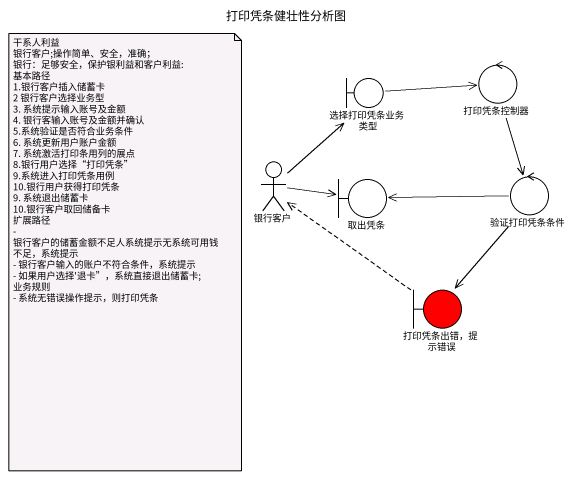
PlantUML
@startuml
title 打印凭条健壮性分析图
boundary 选择打印凭条业务类型
control 打印凭条控制器
actor 银行客户
control 验证打印凭条条件
boundary 取出凭条
boundary "打印凭条出错，提示错误" as 打印凭条出错_提示错误 #FF0000
选择打印凭条业务类型 -right-> 打印凭条控制器
打印凭条控制器 --> 验证打印凭条条件
银行客户 -up-> 选择打印凭条业务类型
银行客户 -right-> 取出凭条
验证打印凭条条件 -left-> 取出凭条
验证打印凭条条件 --> 打印凭条出错_提示错误
打印凭条出错_提示错误 .up.> 银行客户
note as N1
  干系人利益
  银行客户;操作简单、安全，准确；
  银行：足够安全，保护银利益和客户利益:
  基本路径
  1.银行客户插入储蓄卡
  2 银行客户选择业务型
  3. 系统提示输入账号及金额
  4. 银行客输入账号及金额并确认
  5.系统验证是否符合业务条件
  6. 系统更新用户账户金额
  7. 系统激活打印条用列的展点
  8.银行用户选择“打印凭条”
  9.系统进入打印凭条用例
  10.银行用户获得打印凭条
  9. 系统退出储蓄卡
  10.银行客户取回储备卡
  扩展路径
  - 银行客户的储蓄金额不足人系统提示无系统可用钱不足，系统提示
  - 银行客户输入的账户不符合条件，系统提示
  - 如果用户选择'退卡”，系统直接退出储蓄卡;
  业务规则
  - 系统无错误操作提示，则打印凭条
end note
@enduml
